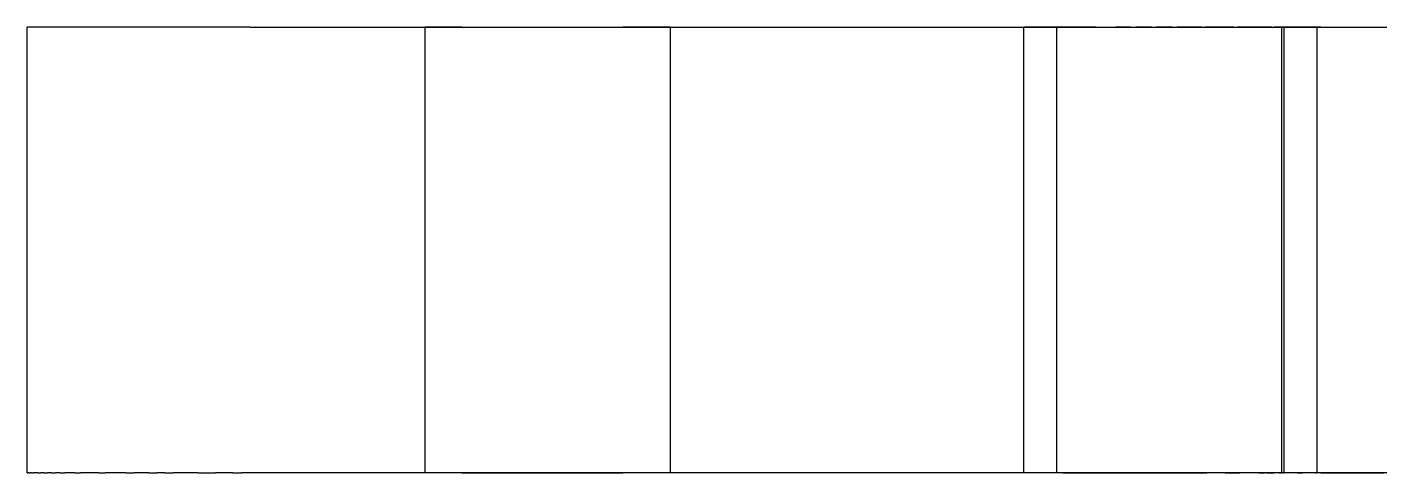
# Model space of a CAD drawing. Header units: millimetres. Extents: x -50 to 192, y -197 to 32.
# Drawn here: x -42 to -23.82, y -160 to -154 of the extents above; entities that cross this region are included whole.
import ezdxf

# ---------------------------------------------------------------- set-up
doc = ezdxf.new("R2010")
doc.units = ezdxf.units.MM
doc.layers.add('FRONT_XZ', color=7, linetype='Continuous')

msp = doc.modelspace()

# ---------------------------------------------------------------- linework, layer by layer
at = {"layer": 'FRONT_XZ'}
for p, q in [((-42, -160), (-42, -154)), ((-41.998, -154), (-42, -154)), ((-41.991, -154), (-41.998, -154)), ((-41.979, -154), (-41.991, -154)), ((-41.963, -154), (-41.979, -154)), ((-41.942, -154), (-41.963, -154)), ((-41.917, -154), (-41.942, -154)), ((-41.887, -154), (-41.917, -154)), ((-41.853, -154), (-41.887, -154)), ((-41.815, -154), (-41.853, -154)), ((-41.772, -154), (-41.815, -154)), ((-41.724, -154), (-41.772, -154)), ((-41.673, -154), (-41.724, -154)), ((-41.617, -154), (-41.673, -154)), ((-41.558, -154), (-41.617, -154)), ((-41.494, -154), (-41.558, -154)), ((-41.427, -154), (-41.494, -154)), ((-41.356, -154), (-41.427, -154)), ((-41.281, -154), (-41.356, -154)), ((-41.203, -154), (-41.281, -154)), ((-41.121, -154), (-41.203, -154)), ((-41.036, -154), (-41.121, -154)), ((-40.948, -154), (-41.036, -154)), ((-40.857, -154), (-40.948, -154)), ((-40.763, -154), (-40.857, -154)), ((-40.667, -154), (-40.763, -154)), ((-40.567, -154), (-40.667, -154)), ((-40.466, -154), (-40.567, -154)), ((-40.362, -154), (-40.466, -154)), ((-40.256, -154), (-40.362, -154)), ((-40.148, -154), (-40.256, -154)), ((-40.038, -154), (-40.148, -154)), ((-39.927, -154), (-40.038, -154)), ((-39.814, -154), (-39.927, -154)), ((-39.7, -154), (-39.814, -154)), ((-39.585, -154), (-39.7, -154)), ((-39.469, -154), (-39.585, -154)), ((-39.353, -154), (-39.469, -154)), ((-39.235, -154), (-39.353, -154)), ((-39.118, -154), (-39.235, -154)), ((-39, -154), (-39.118, -154)), ((-39, -154), (39, -154)), ((-36.65, -160), (-36.65, -154)), ((-36.649, -154), (-36.65, -154)), ((-36.645, -154), (-36.649, -154)), ((-36.638, -154), (-36.645, -154)), ((-36.629, -154), (-36.638, -154)), ((-36.617, -154), (-36.629, -154)), ((-36.603, -154), (-36.617, -154)), ((-36.586, -154), (-36.603, -154)), ((-36.567, -154), (-36.586, -154)), ((-36.545, -154), (-36.567, -154)), ((-36.521, -154), (-36.545, -154)), ((-36.495, -154), (-36.521, -154)), ((-36.466, -154), (-36.495, -154)), ((-36.434, -154), (-36.466, -154)), ((-36.401, -154), (-36.434, -154)), ((-36.365, -154), (-36.401, -154)), ((-36.327, -154), (-36.365, -154)), ((-36.287, -154), (-36.327, -154)), ((-36.245, -154), (-36.287, -154)), ((-36.201, -154), (-36.245, -154)), ((-36.155, -154), (-36.201, -154)), ((-36.155, -154), (-36.107, -154)), ((-36.107, -154), (-36.058, -154)), ((-36.058, -154), (-36.007, -154)), ((-36.007, -154), (-35.954, -154)), ((-35.954, -154), (-35.9, -154)), ((-35.9, -154), (-35.844, -154)), ((-35.844, -154), (-35.787, -154)), ((-35.787, -154), (-35.729, -154)), ((-35.729, -154), (-35.669, -154)), ((-35.669, -154), (-35.609, -154)), ((-35.609, -154), (-35.547, -154)), ((-35.547, -154), (-35.485, -154)), ((-35.485, -154), (-35.422, -154)), ((-35.422, -154), (-35.358, -154)), ((-35.358, -154), (-35.294, -154)), ((-35.294, -154), (-35.229, -154)), ((-35.229, -154), (-35.164, -154)), ((-35.164, -154), (-35.098, -154)), ((-35.098, -154), (-35.033, -154)), ((-35.033, -154), (-34.967, -154)), ((-34.967, -154), (-34.902, -154)), ((-34.902, -154), (-34.836, -154)), ((-34.836, -154), (-34.771, -154)), ((-34.771, -154), (-34.706, -154)), ((-34.706, -154), (-34.642, -154)), ((-34.642, -154), (-34.578, -154)), ((-34.578, -154), (-34.515, -154)), ((-34.515, -154), (-34.453, -154)), ((-34.453, -154), (-34.391, -154)), ((-34.391, -154), (-34.331, -154)), ((-34.331, -154), (-34.271, -154)), ((-34.271, -154), (-34.213, -154)), ((-34.213, -154), (-34.156, -154)), ((-34.156, -154), (-34.1, -154)), ((-34.1, -154), (-34.046, -154)), ((-34.046, -154), (-33.993, -154)), ((-33.942, -154), (-33.993, -154)), ((-33.893, -154), (-33.942, -154)), ((-33.845, -154), (-33.893, -154)), ((-33.799, -154), (-33.845, -154)), ((-33.755, -154), (-33.799, -154)), ((-33.713, -154), (-33.755, -154)), ((-33.673, -154), (-33.713, -154)), ((-33.635, -154), (-33.673, -154)), ((-33.599, -154), (-33.635, -154)), ((-33.566, -154), (-33.599, -154)), ((-33.534, -154), (-33.566, -154)), ((-33.505, -154), (-33.534, -154)), ((-33.479, -154), (-33.505, -154)), ((-33.455, -154), (-33.479, -154)), ((-33.433, -154), (-33.455, -154)), ((-33.414, -154), (-33.433, -154)), ((-33.397, -154), (-33.414, -154)), ((-33.383, -154), (-33.397, -154)), ((-33.371, -154), (-33.383, -154)), ((-33.362, -154), (-33.371, -154)), ((-33.355, -154), (-33.362, -154)), ((-33.355, -154), (-33.351, -154)), ((-33.351, -154), (-33.35, -154)), ((-33.35, -160), (-33.35, -154)), ((-28.602, -160), (-28.602, -154)), ((-28.601, -154), (-28.602, -154)), ((-28.597, -154), (-28.601, -154)), ((-28.59, -154), (-28.597, -154)), ((-28.58, -154), (-28.59, -154)), ((-28.568, -154), (-28.58, -154)), ((-28.553, -154), (-28.568, -154)), ((-28.535, -154), (-28.553, -154)), ((-28.514, -154), (-28.535, -154)), ((-28.491, -154), (-28.514, -154)), ((-28.466, -154), (-28.491, -154)), ((-28.437, -154), (-28.466, -154)), ((-28.407, -154), (-28.437, -154)), ((-28.373, -154), (-28.407, -154)), ((-28.338, -154), (-28.373, -154)), ((-28.3, -154), (-28.338, -154)), ((-28.26, -154), (-28.3, -154)), ((-28.217, -154), (-28.26, -154)), ((-28.173, -154), (-28.217, -154)), ((-28.126, -154), (-28.173, -154)), ((-28.16, -160), (-28.16, -154)), ((-28.159, -154), (-28.16, -154)), ((-28.154, -154), (-28.159, -154)), ((-28.148, -154), (-28.154, -154)), ((-28.138, -154), (-28.148, -154)), ((-28.126, -154), (-28.138, -154)), ((-28.077, -154), (-28.126, -154)), ((-28.11, -154), (-28.126, -154)), ((-28.093, -154), (-28.11, -154)), ((-28.072, -154), (-28.093, -154)), ((-28.077, -154), (-28.027, -154)), ((-28.049, -154), (-28.072, -154)), ((-28.023, -154), (-28.049, -154)), ((-28.027, -154), (-27.974, -154)), ((-27.995, -154), (-28.023, -154)), ((-27.964, -154), (-27.995, -154)), ((-27.974, -154), (-27.92, -154)), ((-27.931, -154), (-27.964, -154)), ((-27.896, -154), (-27.931, -154)), ((-27.92, -154), (-27.864, -154)), ((-27.858, -154), (-27.896, -154)), ((-27.864, -154), (-27.806, -154)), ((-27.818, -154), (-27.858, -154)), ((-27.775, -154), (-27.818, -154)), ((-27.806, -154), (-27.747, -154)), ((-27.73, -154), (-27.775, -154)), ((-27.747, -154), (-27.687, -154)), ((-27.684, -154), (-27.73, -154)), ((-27.687, -154), (-27.625, -154)), ((-27.635, -154), (-27.684, -154)), ((-27.635, -154), (-27.584, -154)), ((-27.625, -154), (-27.562, -154)), ((-27.584, -154), (-27.532, -154)), ((-27.562, -154), (-27.498, -154)), ((-27.532, -154), (-27.478, -154)), ((-27.498, -154), (-27.432, -154)), ((-27.478, -154), (-27.422, -154)), ((-27.432, -154), (-27.366, -154)), ((-27.422, -154), (-27.364, -154)), ((-27.299, -154), (-27.366, -154)), ((-27.364, -154), (-27.305, -154)), ((-27.305, -154), (-27.245, -154)), ((-27.232, -154), (-27.299, -154)), ((-27.245, -154), (-27.183, -154)), ((-27.164, -154), (-27.232, -154)), ((-27.183, -154), (-27.12, -154)), ((-27.164, -154), (-27.095, -154)), ((-27.12, -154), (-27.055, -154)), ((-27.026, -154), (-27.095, -154)), ((-27.055, -154), (-26.99, -154)), ((-26.956, -154), (-27.026, -154)), ((-26.99, -154), (-26.924, -154)), ((-26.887, -154), (-26.956, -154)), ((-26.924, -154), (-26.857, -154)), ((-26.887, -154), (-26.817, -154)), ((-26.857, -154), (-26.79, -154)), ((-26.748, -154), (-26.817, -154)), ((-26.79, -154), (-26.721, -154)), ((-26.678, -154), (-26.748, -154)), ((-26.721, -154), (-26.653, -154)), ((-26.609, -154), (-26.678, -154)), ((-26.653, -154), (-26.584, -154)), ((-26.609, -154), (-26.541, -154)), ((-26.584, -154), (-26.514, -154)), ((-26.472, -154), (-26.541, -154)), ((-26.514, -154), (-26.445, -154)), ((-26.405, -154), (-26.472, -154)), ((-26.445, -154), (-26.375, -154)), ((-26.338, -154), (-26.405, -154)), ((-26.375, -154), (-26.306, -154)), ((-26.272, -154), (-26.338, -154)), ((-26.306, -154), (-26.236, -154)), ((-26.207, -154), (-26.272, -154)), ((-26.236, -154), (-26.167, -154)), ((-26.207, -154), (-26.142, -154)), ((-26.098, -154), (-26.167, -154)), ((-26.079, -154), (-26.142, -154)), ((-26.03, -154), (-26.098, -154)), ((-26.018, -154), (-26.079, -154)), ((-25.963, -154), (-26.03, -154)), ((-25.957, -154), (-26.018, -154)), ((-25.896, -154), (-25.963, -154)), ((-25.898, -154), (-25.957, -154)), ((-25.84, -154), (-25.898, -154)), ((-25.83, -154), (-25.896, -154)), ((-25.784, -154), (-25.84, -154)), ((-25.83, -154), (-25.764, -154)), ((-25.784, -154), (-25.73, -154)), ((-25.764, -154), (-25.7, -154)), ((-25.678, -154), (-25.73, -154)), ((-25.637, -154), (-25.7, -154)), ((-25.627, -154), (-25.678, -154)), ((-25.575, -154), (-25.637, -154)), ((-25.578, -154), (-25.627, -154)), ((-25.532, -154), (-25.578, -154)), ((-25.515, -154), (-25.575, -154)), ((-25.487, -154), (-25.532, -154)), ((-25.456, -154), (-25.515, -154)), ((-25.445, -154), (-25.487, -154)), ((-25.398, -154), (-25.456, -154)), ((-25.404, -154), (-25.445, -154)), ((-25.404, -154), (-25.366, -154)), ((-25.342, -154), (-25.398, -154)), ((-25.331, -154), (-25.366, -154)), ((-25.288, -154), (-25.342, -154)), ((-25.298, -154), (-25.331, -154)), ((-25.267, -154), (-25.298, -154)), ((-25.288, -154), (-25.236, -154)), ((-25.267, -154), (-25.239, -154)), ((-25.213, -154), (-25.239, -154)), ((-25.185, -154), (-25.236, -154)), ((-25.19, -154), (-25.213, -154)), ((-25.169, -154), (-25.19, -154)), ((-25.136, -154), (-25.185, -154)), ((-25.152, -154), (-25.169, -154)), ((-25.152, -154), (-25.137, -154)), ((-25.124, -154), (-25.137, -154)), ((-25.089, -154), (-25.136, -154)), ((-25.133, -160), (-25.133, -154)), ((-25.131, -154), (-25.133, -154)), ((-25.127, -154), (-25.131, -154)), ((-25.12, -154), (-25.127, -154)), ((-25.124, -154), (-25.115, -154)), ((-25.111, -154), (-25.12, -154)), ((-25.115, -154), (-25.108, -154)), ((-25.098, -154), (-25.111, -154)), ((-25.108, -154), (-25.103, -154)), ((-25.103, -154), (-25.102, -154)), ((-25.102, -160), (-25.102, -154)), ((-25.083, -154), (-25.098, -154)), ((-25.045, -154), (-25.089, -154)), ((-25.065, -154), (-25.083, -154)), ((-25.045, -154), (-25.065, -154)), ((-25.002, -154), (-25.045, -154)), ((-25.022, -154), (-25.045, -154)), ((-24.996, -154), (-25.022, -154)), ((-24.962, -154), (-25.002, -154)), ((-24.968, -154), (-24.996, -154)), ((-24.937, -154), (-24.968, -154)), ((-24.924, -154), (-24.962, -154)), ((-24.904, -154), (-24.937, -154)), ((-24.889, -154), (-24.924, -154)), ((-24.868, -154), (-24.904, -154)), ((-24.889, -154), (-24.855, -154)), ((-24.83, -154), (-24.868, -154)), ((-24.825, -154), (-24.855, -154)), ((-24.79, -154), (-24.83, -154)), ((-24.797, -154), (-24.825, -154)), ((-24.771, -154), (-24.797, -154)), ((-24.748, -154), (-24.79, -154)), ((-24.748, -154), (-24.771, -154)), ((-24.727, -154), (-24.748, -154)), ((-24.703, -154), (-24.748, -154)), ((-24.71, -154), (-24.727, -154)), ((-24.694, -154), (-24.71, -154)), ((-24.656, -154), (-24.703, -154)), ((-24.682, -154), (-24.694, -154)), ((-24.672, -154), (-24.682, -154)), ((-24.672, -154), (-24.666, -154)), ((-24.661, -154), (-24.666, -154)), ((-24.66, -154), (-24.661, -154)), ((-24.66, -160), (-24.66, -154)), ((-24.608, -154), (-24.656, -154)), ((-24.608, -154), (-24.557, -154)), ((-24.557, -154), (-24.505, -154)), ((-24.505, -154), (-24.45, -154)), ((-24.45, -154), (-24.394, -154)), ((-24.394, -154), (-24.337, -154)), ((-24.337, -154), (-24.278, -154)), ((-24.278, -154), (-24.217, -154)), ((-24.217, -154), (-24.155, -154)), ((-24.155, -154), (-24.092, -154)), ((-24.092, -154), (-24.028, -154)), ((-24.028, -154), (-23.963, -154)), ((-23.963, -154), (-23.897, -154)), ((-23.897, -154), (-23.83, -154)), ((-23.83, -154), (-23.762, -154)), ((-41.998, -160), (-42, -160)), ((-41.998, -160), (-41.991, -160)), ((-41.979, -160), (-41.991, -160)), ((-41.979, -160), (-41.963, -160)), ((-41.942, -160), (-41.963, -160)), ((-41.942, -160), (-41.917, -160)), ((-41.887, -160), (-41.917, -160)), ((-41.853, -160), (-41.887, -160)), ((-41.853, -160), (-41.815, -160)), ((-41.772, -160), (-41.815, -160)), ((-41.772, -160), (-41.724, -160)), ((-41.673, -160), (-41.724, -160)), ((-41.673, -160), (-41.617, -160)), ((-41.558, -160), (-41.617, -160)), ((-41.558, -160), (-41.494, -160)), ((-41.427, -160), (-41.494, -160)), ((-41.356, -160), (-41.427, -160)), ((-41.356, -160), (-41.281, -160)), ((-41.203, -160), (-41.281, -160)), ((-41.121, -160), (-41.203, -160)), ((-41.036, -160), (-41.121, -160)), ((-41.036, -160), (-40.948, -160)), ((-40.857, -160), (-40.948, -160)), ((-40.763, -160), (-40.857, -160)), ((-40.667, -160), (-40.763, -160)), ((-40.667, -160), (-40.567, -160)), ((-40.466, -160), (-40.567, -160)), ((-40.362, -160), (-40.466, -160)), ((-40.362, -160), (-40.256, -160)), ((-40.148, -160), (-40.256, -160)), ((-40.148, -160), (-40.038, -160)), ((-39.927, -160), (-40.038, -160)), ((-39.814, -160), (-39.927, -160)), ((-39.7, -160), (-39.814, -160)), ((-39.7, -160), (-39.585, -160)), ((-39.585, -160), (-39.469, -160)), ((-39.353, -160), (-39.469, -160)), ((-39.235, -160), (-39.353, -160)), ((-39.235, -160), (-39.118, -160)), ((-39, -160), (-39.118, -160)), ((39, -160), (-39, -160)), ((-36.649, -160), (-36.65, -160)), ((-36.645, -160), (-36.649, -160)), ((-36.638, -160), (-36.645, -160)), ((-36.629, -160), (-36.638, -160)), ((-36.617, -160), (-36.629, -160)), ((-36.603, -160), (-36.617, -160)), ((-36.586, -160), (-36.603, -160)), ((-36.567, -160), (-36.586, -160)), ((-36.545, -160), (-36.567, -160)), ((-36.521, -160), (-36.545, -160)), ((-36.495, -160), (-36.521, -160)), ((-36.466, -160), (-36.495, -160)), ((-36.434, -160), (-36.466, -160)), ((-36.401, -160), (-36.434, -160)), ((-36.365, -160), (-36.401, -160)), ((-36.327, -160), (-36.365, -160)), ((-36.287, -160), (-36.327, -160)), ((-36.245, -160), (-36.287, -160)), ((-36.201, -160), (-36.245, -160)), ((-36.155, -160), (-36.201, -160)), ((-36.155, -160), (-36.107, -160)), ((-36.107, -160), (-36.058, -160)), ((-36.058, -160), (-36.007, -160)), ((-36.007, -160), (-35.954, -160)), ((-35.954, -160), (-35.9, -160)), ((-35.9, -160), (-35.844, -160)), ((-35.844, -160), (-35.787, -160)), ((-35.787, -160), (-35.729, -160)), ((-35.729, -160), (-35.669, -160)), ((-35.669, -160), (-35.609, -160)), ((-35.609, -160), (-35.547, -160)), ((-35.547, -160), (-35.485, -160)), ((-35.485, -160), (-35.422, -160)), ((-35.422, -160), (-35.358, -160)), ((-35.358, -160), (-35.294, -160)), ((-35.294, -160), (-35.229, -160)), ((-35.229, -160), (-35.164, -160)), ((-35.164, -160), (-35.098, -160)), ((-35.098, -160), (-35.033, -160)), ((-35.033, -160), (-34.967, -160)), ((-34.967, -160), (-34.902, -160)), ((-34.902, -160), (-34.836, -160)), ((-34.836, -160), (-34.771, -160)), ((-34.771, -160), (-34.706, -160)), ((-34.706, -160), (-34.642, -160)), ((-34.642, -160), (-34.578, -160)), ((-34.578, -160), (-34.515, -160)), ((-34.515, -160), (-34.453, -160)), ((-34.453, -160), (-34.391, -160)), ((-34.391, -160), (-34.331, -160)), ((-34.331, -160), (-34.271, -160)), ((-34.271, -160), (-34.213, -160)), ((-34.213, -160), (-34.156, -160)), ((-34.156, -160), (-34.1, -160)), ((-34.1, -160), (-34.046, -160)), ((-34.046, -160), (-33.993, -160)), ((-33.942, -160), (-33.993, -160)), ((-33.893, -160), (-33.942, -160)), ((-33.845, -160), (-33.893, -160)), ((-33.799, -160), (-33.845, -160)), ((-33.755, -160), (-33.799, -160)), ((-33.713, -160), (-33.755, -160)), ((-33.673, -160), (-33.713, -160)), ((-33.635, -160), (-33.673, -160)), ((-33.599, -160), (-33.635, -160)), ((-33.566, -160), (-33.599, -160)), ((-33.534, -160), (-33.566, -160)), ((-33.505, -160), (-33.534, -160)), ((-33.479, -160), (-33.505, -160)), ((-33.455, -160), (-33.479, -160)), ((-33.433, -160), (-33.455, -160)), ((-33.414, -160), (-33.433, -160)), ((-33.397, -160), (-33.414, -160)), ((-33.383, -160), (-33.397, -160)), ((-33.371, -160), (-33.383, -160)), ((-33.362, -160), (-33.371, -160)), ((-33.355, -160), (-33.362, -160)), ((-33.351, -160), (-33.355, -160)), ((-33.351, -160), (-33.35, -160)), ((-28.601, -160), (-28.602, -160)), ((-28.597, -160), (-28.601, -160)), ((-28.59, -160), (-28.597, -160)), ((-28.58, -160), (-28.59, -160)), ((-28.568, -160), (-28.58, -160)), ((-28.553, -160), (-28.568, -160)), ((-28.535, -160), (-28.553, -160)), ((-28.514, -160), (-28.535, -160)), ((-28.491, -160), (-28.514, -160)), ((-28.466, -160), (-28.491, -160)), ((-28.437, -160), (-28.466, -160)), ((-28.407, -160), (-28.437, -160)), ((-28.373, -160), (-28.407, -160)), ((-28.338, -160), (-28.373, -160)), ((-28.3, -160), (-28.338, -160)), ((-28.26, -160), (-28.3, -160)), ((-28.217, -160), (-28.26, -160)), ((-28.173, -160), (-28.217, -160)), ((-28.126, -160), (-28.173, -160)), ((-28.16, -160), (-28.159, -160)), ((-28.154, -160), (-28.159, -160)), ((-28.148, -160), (-28.154, -160)), ((-28.138, -160), (-28.148, -160)), ((-28.126, -160), (-28.138, -160)), ((-28.077, -160), (-28.126, -160)), ((-28.11, -160), (-28.126, -160)), ((-28.093, -160), (-28.11, -160)), ((-28.072, -160), (-28.093, -160)), ((-28.077, -160), (-28.027, -160)), ((-28.049, -160), (-28.072, -160)), ((-28.023, -160), (-28.049, -160)), ((-28.027, -160), (-27.974, -160)), ((-27.995, -160), (-28.023, -160)), ((-27.964, -160), (-27.995, -160)), ((-27.974, -160), (-27.92, -160)), ((-27.931, -160), (-27.964, -160)), ((-27.896, -160), (-27.931, -160)), ((-27.92, -160), (-27.864, -160)), ((-27.858, -160), (-27.896, -160)), ((-27.864, -160), (-27.806, -160)), ((-27.818, -160), (-27.858, -160)), ((-27.775, -160), (-27.818, -160)), ((-27.806, -160), (-27.747, -160)), ((-27.73, -160), (-27.775, -160)), ((-27.747, -160), (-27.687, -160)), ((-27.684, -160), (-27.73, -160)), ((-27.687, -160), (-27.625, -160)), ((-27.635, -160), (-27.684, -160)), ((-27.635, -160), (-27.584, -160)), ((-27.625, -160), (-27.562, -160)), ((-27.584, -160), (-27.532, -160)), ((-27.562, -160), (-27.498, -160)), ((-27.532, -160), (-27.478, -160)), ((-27.498, -160), (-27.432, -160)), ((-27.478, -160), (-27.422, -160)), ((-27.432, -160), (-27.366, -160)), ((-27.422, -160), (-27.364, -160)), ((-27.299, -160), (-27.366, -160)), ((-27.364, -160), (-27.305, -160)), ((-27.305, -160), (-27.245, -160)), ((-27.232, -160), (-27.299, -160)), ((-27.245, -160), (-27.183, -160)), ((-27.232, -160), (-27.164, -160)), ((-27.183, -160), (-27.12, -160)), ((-27.164, -160), (-27.095, -160)), ((-27.12, -160), (-27.055, -160)), ((-27.026, -160), (-27.095, -160)), ((-27.055, -160), (-26.99, -160)), ((-26.956, -160), (-27.026, -160)), ((-26.99, -160), (-26.924, -160)), ((-26.956, -160), (-26.887, -160)), ((-26.924, -160), (-26.857, -160)), ((-26.887, -160), (-26.817, -160)), ((-26.857, -160), (-26.79, -160)), ((-26.748, -160), (-26.817, -160)), ((-26.79, -160), (-26.721, -160)), ((-26.678, -160), (-26.748, -160)), ((-26.721, -160), (-26.653, -160)), ((-26.678, -160), (-26.609, -160)), ((-26.653, -160), (-26.584, -160)), ((-26.609, -160), (-26.541, -160)), ((-26.584, -160), (-26.514, -160)), ((-26.472, -160), (-26.541, -160)), ((-26.514, -160), (-26.445, -160)), ((-26.405, -160), (-26.472, -160)), ((-26.445, -160), (-26.375, -160)), ((-26.338, -160), (-26.405, -160)), ((-26.375, -160), (-26.306, -160)), ((-26.272, -160), (-26.338, -160)), ((-26.306, -160), (-26.236, -160)), ((-26.272, -160), (-26.207, -160)), ((-26.236, -160), (-26.167, -160)), ((-26.207, -160), (-26.142, -160)), ((-26.098, -160), (-26.167, -160)), ((-26.079, -160), (-26.142, -160)), ((-26.03, -160), (-26.098, -160)), ((-26.018, -160), (-26.079, -160)), ((-25.963, -160), (-26.03, -160)), ((-25.957, -160), (-26.018, -160)), ((-25.896, -160), (-25.963, -160)), ((-25.898, -160), (-25.957, -160)), ((-25.84, -160), (-25.898, -160)), ((-25.896, -160), (-25.83, -160)), ((-25.84, -160), (-25.784, -160)), ((-25.83, -160), (-25.764, -160)), ((-25.784, -160), (-25.73, -160)), ((-25.764, -160), (-25.7, -160)), ((-25.678, -160), (-25.73, -160)), ((-25.637, -160), (-25.7, -160)), ((-25.627, -160), (-25.678, -160)), ((-25.575, -160), (-25.637, -160)), ((-25.578, -160), (-25.627, -160)), ((-25.532, -160), (-25.578, -160)), ((-25.515, -160), (-25.575, -160)), ((-25.487, -160), (-25.532, -160)), ((-25.456, -160), (-25.515, -160)), ((-25.445, -160), (-25.487, -160)), ((-25.398, -160), (-25.456, -160)), ((-25.445, -160), (-25.404, -160)), ((-25.404, -160), (-25.366, -160)), ((-25.342, -160), (-25.398, -160)), ((-25.331, -160), (-25.366, -160)), ((-25.342, -160), (-25.288, -160)), ((-25.298, -160), (-25.331, -160)), ((-25.298, -160), (-25.267, -160)), ((-25.288, -160), (-25.236, -160)), ((-25.267, -160), (-25.239, -160)), ((-25.213, -160), (-25.239, -160)), ((-25.185, -160), (-25.236, -160)), ((-25.19, -160), (-25.213, -160)), ((-25.169, -160), (-25.19, -160)), ((-25.136, -160), (-25.185, -160)), ((-25.169, -160), (-25.152, -160)), ((-25.152, -160), (-25.137, -160)), ((-25.124, -160), (-25.137, -160)), ((-25.089, -160), (-25.136, -160)), ((-25.131, -160), (-25.133, -160)), ((-25.127, -160), (-25.131, -160)), ((-25.12, -160), (-25.127, -160)), ((-25.115, -160), (-25.124, -160)), ((-25.111, -160), (-25.12, -160)), ((-25.115, -160), (-25.108, -160)), ((-25.098, -160), (-25.111, -160)), ((-25.108, -160), (-25.103, -160)), ((-25.103, -160), (-25.102, -160)), ((-25.083, -160), (-25.098, -160)), ((-25.045, -160), (-25.089, -160)), ((-25.065, -160), (-25.083, -160)), ((-25.045, -160), (-25.065, -160)), ((-25.002, -160), (-25.045, -160)), ((-25.022, -160), (-25.045, -160)), ((-24.996, -160), (-25.022, -160)), ((-24.962, -160), (-25.002, -160)), ((-24.968, -160), (-24.996, -160)), ((-24.937, -160), (-24.968, -160)), ((-24.924, -160), (-24.962, -160)), ((-24.904, -160), (-24.937, -160)), ((-24.924, -160), (-24.889, -160)), ((-24.868, -160), (-24.904, -160)), ((-24.889, -160), (-24.855, -160)), ((-24.83, -160), (-24.868, -160)), ((-24.825, -160), (-24.855, -160)), ((-24.79, -160), (-24.83, -160)), ((-24.797, -160), (-24.825, -160)), ((-24.771, -160), (-24.797, -160)), ((-24.748, -160), (-24.79, -160)), ((-24.748, -160), (-24.771, -160)), ((-24.727, -160), (-24.748, -160)), ((-24.703, -160), (-24.748, -160)), ((-24.71, -160), (-24.727, -160)), ((-24.694, -160), (-24.71, -160)), ((-24.656, -160), (-24.703, -160)), ((-24.682, -160), (-24.694, -160)), ((-24.682, -160), (-24.672, -160)), ((-24.672, -160), (-24.666, -160)), ((-24.661, -160), (-24.666, -160)), ((-24.661, -160), (-24.66, -160)), ((-24.608, -160), (-24.656, -160)), ((-24.608, -160), (-24.557, -160)), ((-24.557, -160), (-24.505, -160)), ((-24.505, -160), (-24.45, -160)), ((-24.45, -160), (-24.394, -160)), ((-24.394, -160), (-24.337, -160)), ((-24.337, -160), (-24.278, -160)), ((-24.278, -160), (-24.217, -160)), ((-24.217, -160), (-24.155, -160)), ((-24.155, -160), (-24.092, -160)), ((-24.092, -160), (-24.028, -160)), ((-24.028, -160), (-23.963, -160)), ((-23.963, -160), (-23.897, -160)), ((-23.897, -160), (-23.83, -160)), ((-23.83, -160), (-23.762, -160))]:
    msp.add_line(p, q, dxfattribs=at)

doc.saveas('drawing.dxf')
